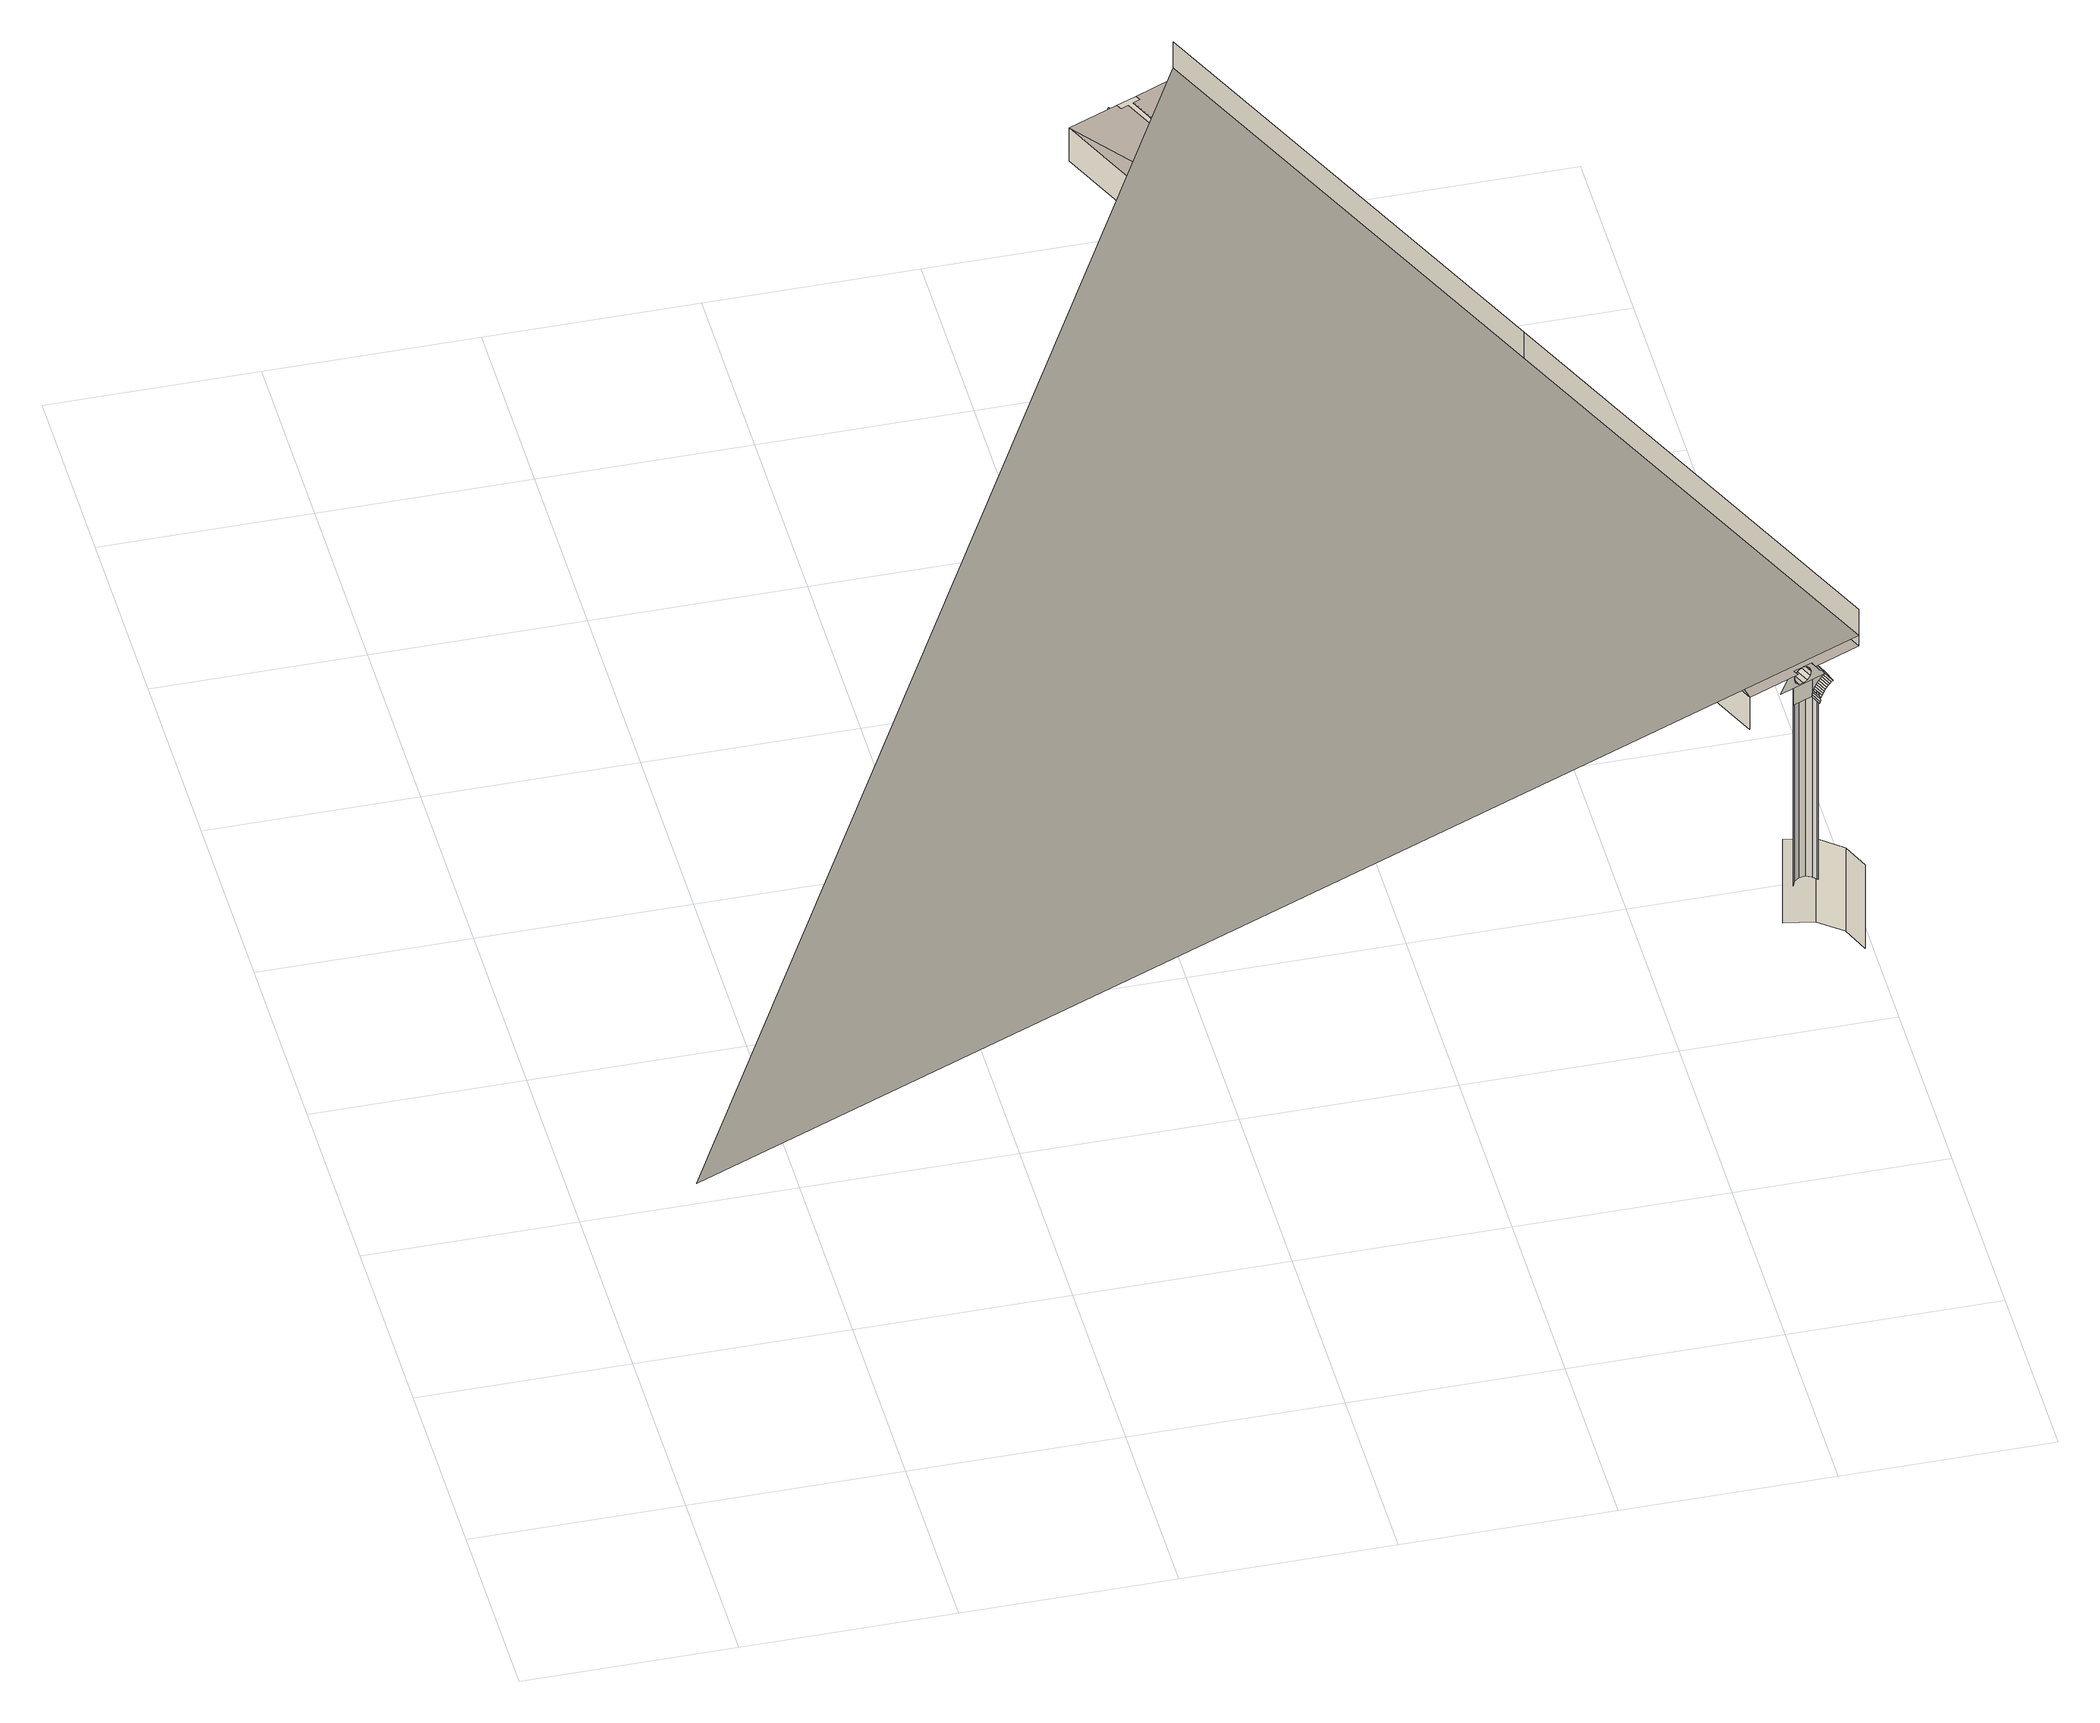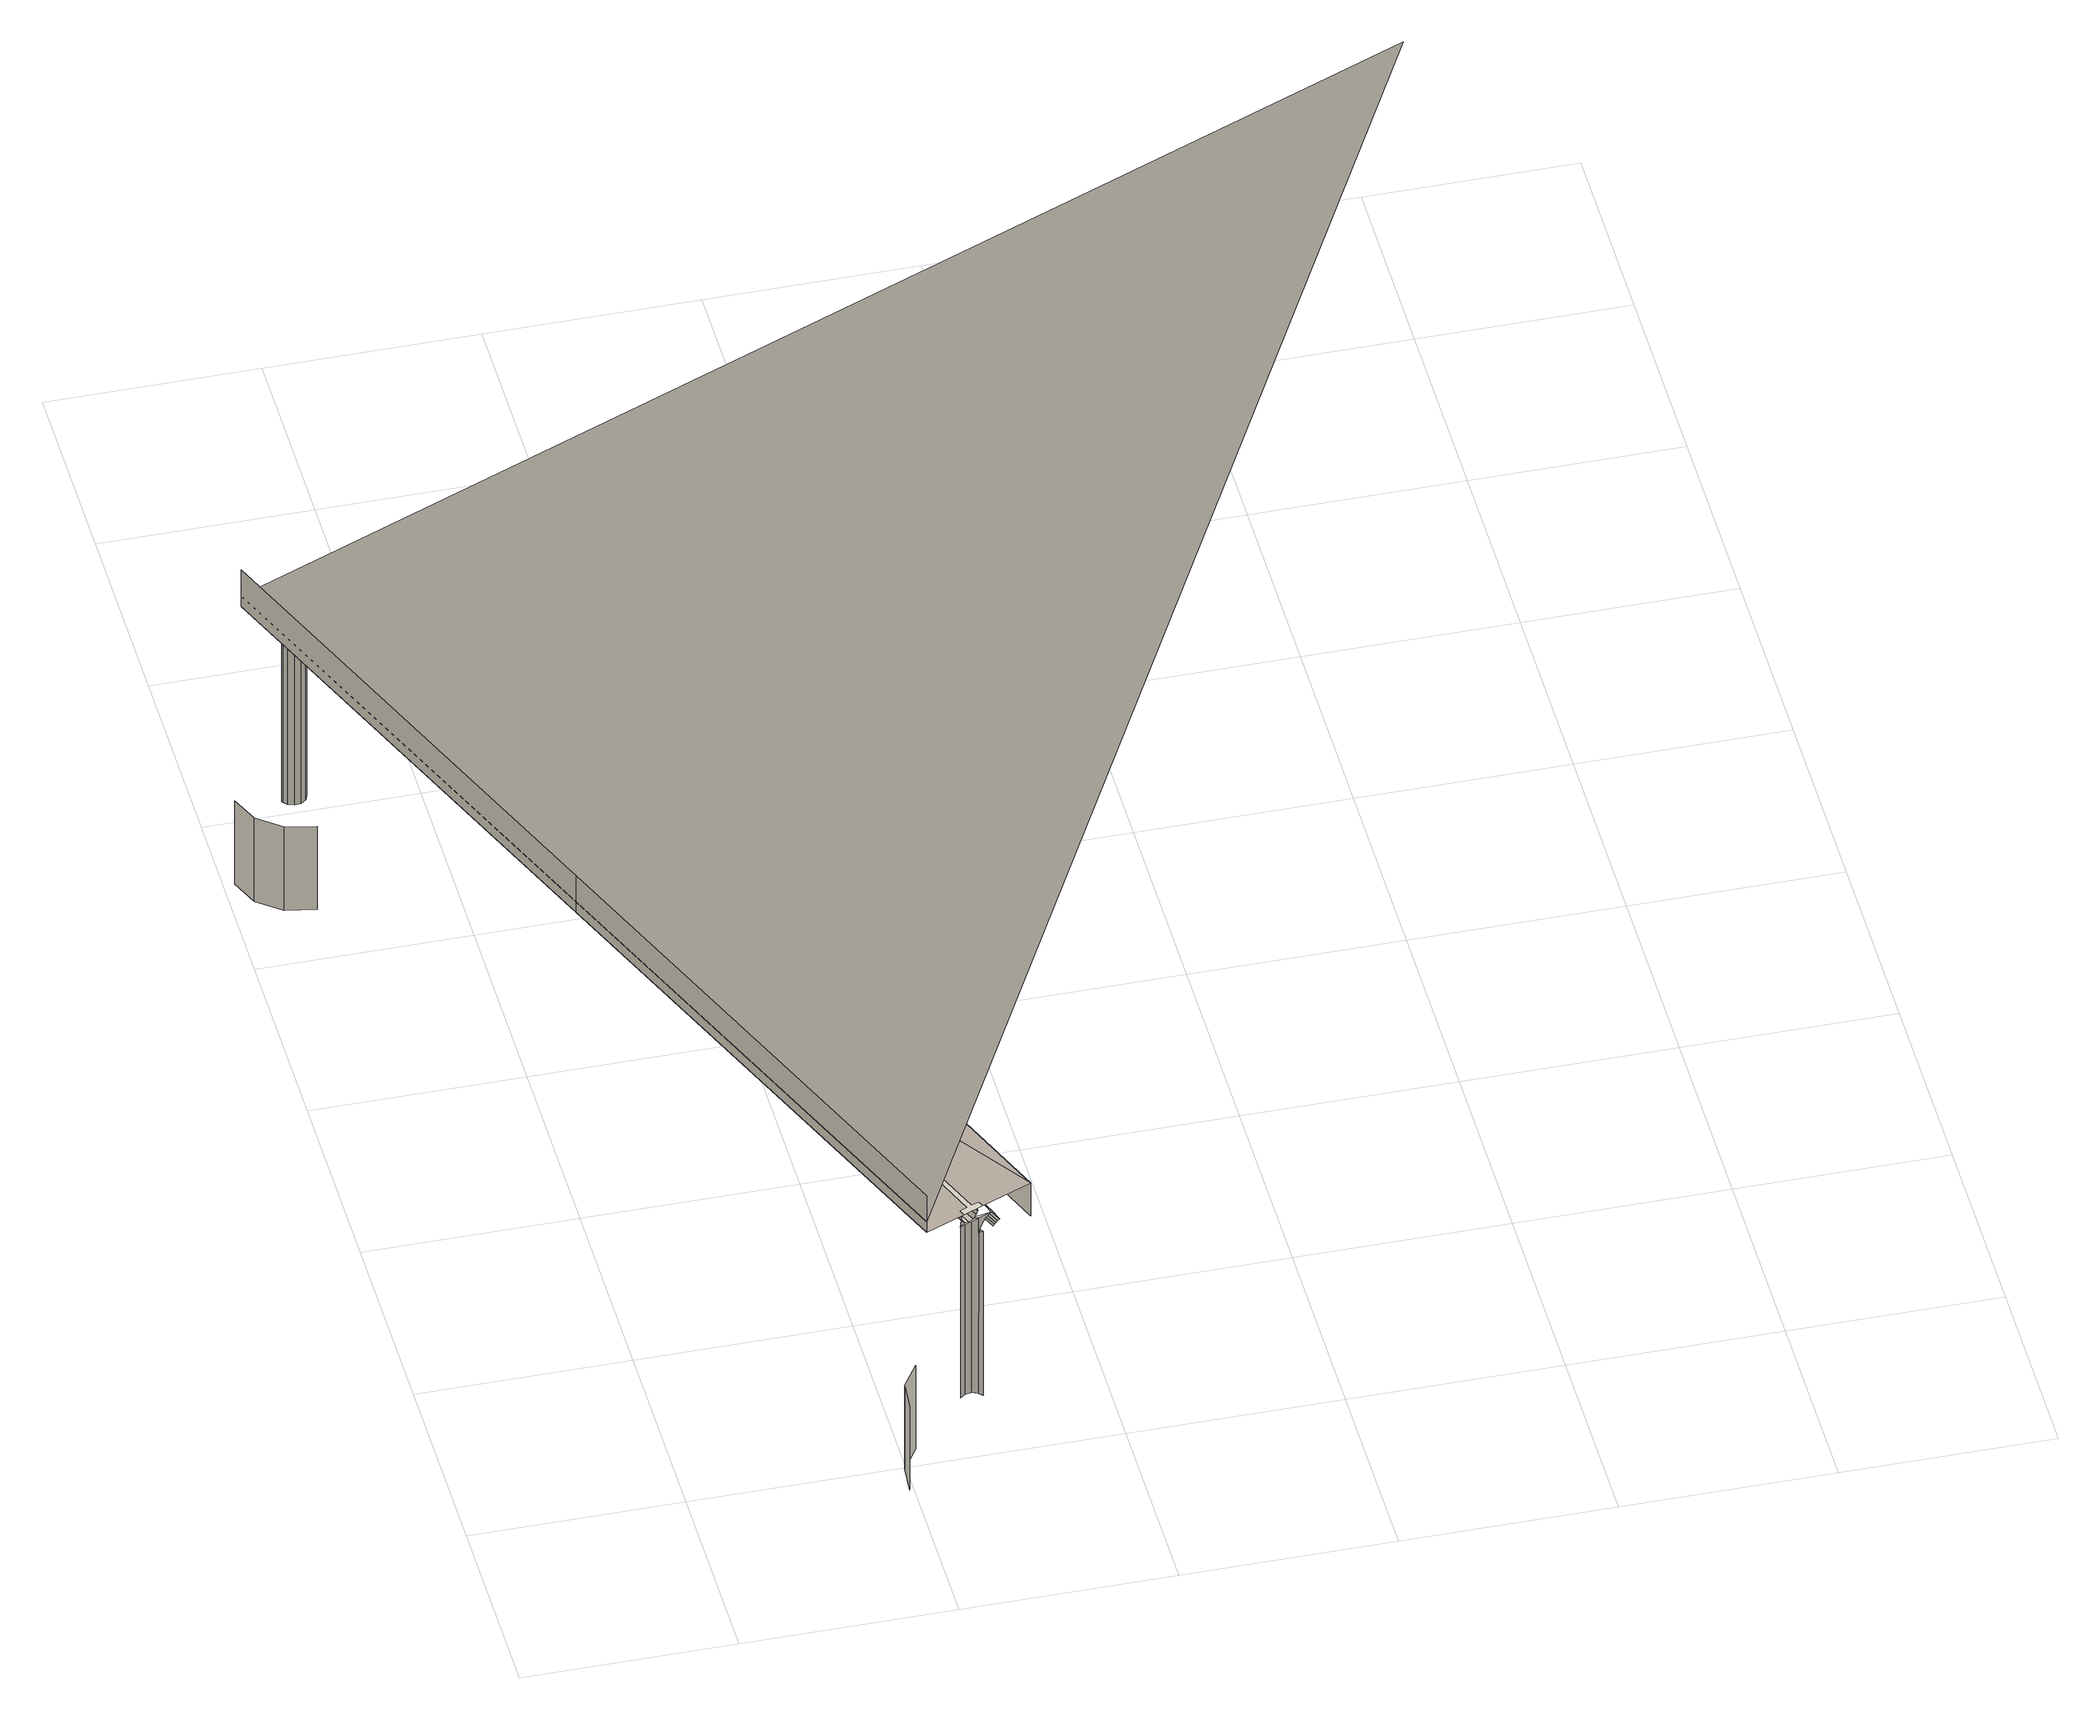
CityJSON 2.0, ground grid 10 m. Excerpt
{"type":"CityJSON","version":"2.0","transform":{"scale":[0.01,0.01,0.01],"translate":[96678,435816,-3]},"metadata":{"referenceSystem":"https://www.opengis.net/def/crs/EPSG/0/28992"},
"CityObjects":{
"bridge1":{"type":"Bridge","attributes":{"name":"Van Brienenoordbrug"},"children":["bridge1-1","bridge1-2","bridge1-3","bridge1-4","bridge1-5","bridge1-6","bridge1-7","bridge1-8","bridge1-9","bridge1-10","bridge1-11","bridge1-12","bridge1-13","bridge1-14","bridge1-15","bridge1-16","bridge1-17","bridge1-18","bridge1-19","bridge1-20","bridge1-21","bridge1-22","bridge1-23","bridge1-24","bridge1-25","bridge1-26","bridge1-27","bridge1-28","bridge1-29","bridge1-30","bridge1-31","bridge1-32","bridge1-33","bridge1-34","bridge1-35","bridge1-36","bridge1-37","bridge1-38","bridge1-39","bridge1-40","bridge1-41","bridge1-42","bridge1-43","bridge1-44","bridge1-45","bridge1-46","bridge1-47","bridge1-48","bridge1-49","bridge1-50","bridge1-51","bridge1-52","bridge1-53","bridge1-54","bridge1-55","bridge1-56","bridge1-57","bridge1-58","bridge1-59","bridge1-60","bridge1-61","bridge1-62","bridge1-63","bridge1-64","bridge1-65","bridge1-66","bridge1-67","bridge1-68","bridge1-69","bridge1-70","bridge1-71","bridge1-72","bridge1-73","bridge1-74","bridge1-75","bridge1-76","bridge1-77","bridge1-78","bridge1-79","bridge1-80","bridge1-81","bridge1-82"],"geometry":[{"type":"MultiSurface","lod":"2","boundaries":[[[0,1,2,3]],[[4,5,6,7,8]],[[9,10,4,11]],[[12,13,14,15]],[[4,8,16,17,18,11]],[[18,17,19,20,21,22]],[[23,12,15,24]],[[25,26,27,28,29,11,18]],[[30,31,32,33]],[[31,34,35,32]],[[34,36,37,35]]],"semantics":{"surfaces":[{"type":"OuterFloorSurface"},{"type":"OuterCeilingSurface"},{"type":"WallSurface"}],"values":[0,1,2,2,1,1,2,1,2,2,2]}}]},
"bridge1-1":{"type":"BridgeInstallation","parents":["bridge1"],"geometry":[{"type":"MultiSurface","lod":"2","boundaries":[[[38,39,40,41]]]}]},
"bridge1-2":{"type":"BridgeInstallation","parents":["bridge1"],"geometry":[{"type":"MultiSurface","lod":"2","boundaries":[[[42,38,41,43]]]}]},
"bridge1-3":{"type":"BridgeInstallation","parents":["bridge1"],"geometry":[{"type":"MultiSurface","lod":"2","boundaries":[[[44,42,43,45]]]}]},
"bridge1-4":{"type":"BridgeInstallation","parents":["bridge1"],"geometry":[{"type":"MultiSurface","lod":"2","boundaries":[[[39,46,47,40]]]}]},
"bridge1-5":{"type":"BridgeInstallation","parents":["bridge1"],"geometry":[{"type":"MultiSurface","lod":"2","boundaries":[[[48,44,45,49]]]}]},
"bridge1-6":{"type":"BridgeInstallation","parents":["bridge1"],"geometry":[{"type":"MultiSurface","lod":"2","boundaries":[[[50,51,52,39,38,42,44,48,53,54,55,56,57]]]}]},
"bridge1-7":{"type":"BridgeInstallation","parents":["bridge1"],"geometry":[{"type":"MultiSurface","lod":"2","boundaries":[[[39,58,52]]]}]},
"bridge1-8":{"type":"BridgeInstallation","parents":["bridge1"],"geometry":[{"type":"MultiSurface","lod":"2","boundaries":[[[57,59,60,50]]]}]},
"bridge1-9":{"type":"BridgeInstallation","parents":["bridge1"],"geometry":[{"type":"MultiSurface","lod":"2","boundaries":[[[61,62,60,59,63,64]]]}]},
"bridge1-10":{"type":"BridgeInstallation","parents":["bridge1"],"geometry":[{"type":"MultiSurface","lod":"2","boundaries":[[[50,60,62,51]]]}]},
"bridge1-11":{"type":"BridgeInstallation","parents":["bridge1"]},
"bridge1-12":{"type":"BridgeInstallation","parents":["bridge1"],"geometry":[{"type":"MultiSurface","lod":"2","boundaries":[[[65,66,67,58,52,51,62,61]]]}]},
"bridge1-13":{"type":"BridgeInstallation","parents":["bridge1"],"geometry":[{"type":"MultiSurface","lod":"2","boundaries":[[[58,67,68]]]}]},
"bridge1-14":{"type":"BridgeInstallation","parents":["bridge1"]},
"bridge1-15":{"type":"BridgeInstallation","parents":["bridge1"],"geometry":[{"type":"MultiSurface","lod":"2","boundaries":[[[66,69,67]]]}]},
"bridge1-16":{"type":"BridgeInstallation","parents":["bridge1"],"geometry":[{"type":"MultiSurface","lod":"2","boundaries":[[[68,67,69,70]]]}]},
"bridge1-17":{"type":"BridgeInstallation","parents":["bridge1"],"geometry":[{"type":"MultiSurface","lod":"2","boundaries":[[[71,69,66]]]}]},
"bridge1-18":{"type":"BridgeInstallation","parents":["bridge1"],"geometry":[{"type":"MultiSurface","lod":"2","boundaries":[[[72,71,66,65]]]}]},
"bridge1-19":{"type":"BridgeInstallation","parents":["bridge1"],"geometry":[{"type":"MultiSurface","lod":"2","boundaries":[[[70,69,71]]]}]},
"bridge1-20":{"type":"BridgeInstallation","parents":["bridge1"],"geometry":[{"type":"MultiSurface","lod":"2","boundaries":[[[52,58,73]]]}]},
"bridge1-21":{"type":"BridgeInstallation","parents":["bridge1"]},
"bridge1-22":{"type":"BridgeInstallation","parents":["bridge1"],"geometry":[{"type":"MultiSurface","lod":"2","boundaries":[[[74,71,72,75]]]}]},
"bridge1-23":{"type":"BridgeInstallation","parents":["bridge1"],"geometry":[{"type":"MultiSurface","lod":"2","boundaries":[[[74,76,77,71]]]}]},
"bridge1-24":{"type":"BridgeInstallation","parents":["bridge1"],"geometry":[{"type":"MultiSurface","lod":"2","boundaries":[[[78,77,76]]]}]},
"bridge1-25":{"type":"BridgeInstallation","parents":["bridge1"],"geometry":[{"type":"MultiSurface","lod":"2","boundaries":[[[17,8,7,6,5,21,20,19]]]}]},
"bridge1-26":{"type":"BridgeInstallation","parents":["bridge1"],"geometry":[{"type":"MultiSurface","lod":"2","boundaries":[[[79,80,81,82]]]}]},
"bridge1-27":{"type":"BridgeInstallation","parents":["bridge1"],"geometry":[{"type":"MultiSurface","lod":"2","boundaries":[[[83,84,85,82,81]]]}]},
"bridge1-28":{"type":"BridgeInstallation","parents":["bridge1"],"geometry":[{"type":"MultiSurface","lod":"2","boundaries":[[[86,87,80,79]]]}]},
"bridge1-29":{"type":"BridgeInstallation","parents":["bridge1"],"geometry":[{"type":"MultiSurface","lod":"2","boundaries":[[[88,89,84,83]]]}]},
"bridge1-30":{"type":"BridgeInstallation","parents":["bridge1"],"geometry":[{"type":"MultiSurface","lod":"2","boundaries":[[[90,16,8,7,87,86]]]}]},
"bridge1-31":{"type":"BridgeInstallation","parents":["bridge1"],"geometry":[{"type":"MultiSurface","lod":"2","boundaries":[[[91,92,89,88]]]}]},
"bridge1-32":{"type":"BridgeInstallation","parents":["bridge1"],"geometry":[{"type":"MultiSurface","lod":"2","boundaries":[[[93,94,92,91]]]}]},
"bridge1-33":{"type":"BridgeInstallation","parents":["bridge1"],"geometry":[{"type":"MultiSurface","lod":"2","boundaries":[[[95,19,17,16,90,96]]]}]},
"bridge1-34":{"type":"BridgeInstallation","parents":["bridge1"],"geometry":[{"type":"MultiSurface","lod":"2","boundaries":[[[97,98,95,96]]]}]},
"bridge1-35":{"type":"BridgeInstallation","parents":["bridge1"],"geometry":[{"type":"MultiSurface","lod":"2","boundaries":[[[99,100,94,93]]]}]},
"bridge1-36":{"type":"BridgeInstallation","parents":["bridge1"],"geometry":[{"type":"MultiSurface","lod":"2","boundaries":[[[101,102,98,97]]]}]},
"bridge1-37":{"type":"BridgeInstallation","parents":["bridge1"],"geometry":[{"type":"MultiSurface","lod":"2","boundaries":[[[101,103,100,99,102]]]}]},
"bridge1-38":{"type":"BridgeInstallation","parents":["bridge1"],"geometry":[{"type":"MultiSurface","lod":"2","boundaries":[[[22,2,104,105,18]]]}]},
"bridge1-39":{"type":"BridgeInstallation","parents":["bridge1"],"geometry":[{"type":"MultiSurface","lod":"2","boundaries":[[[106,107,108,109,110]]]}]},
"bridge1-40":{"type":"BridgeInstallation","parents":["bridge1"],"geometry":[{"type":"MultiSurface","lod":"2","boundaries":[[[79,111,112,86]]]}]},
"bridge1-41":{"type":"BridgeInstallation","parents":["bridge1"],"geometry":[{"type":"MultiSurface","lod":"2","boundaries":[[[84,89,113]]]}]},
"bridge1-42":{"type":"BridgeInstallation","parents":["bridge1"],"geometry":[{"type":"MultiSurface","lod":"2","boundaries":[[[114,106,110,115,116,117]]]}]},
"bridge1-43":{"type":"BridgeInstallation","parents":["bridge1"],"geometry":[{"type":"MultiSurface","lod":"2","boundaries":[[[86,112,118,90]]]}]},
"bridge1-44":{"type":"BridgeInstallation","parents":["bridge1"],"geometry":[{"type":"MultiSurface","lod":"2","boundaries":[[[113,89,92,119]]]}]},
"bridge1-45":{"type":"BridgeInstallation","parents":["bridge1"],"geometry":[{"type":"MultiSurface","lod":"2","boundaries":[[[120,121,122,123,28,27,124,125],[118,112,111,126,85,84,89,92,94,100,103,101,127,128]]]}]},
"bridge1-46":{"type":"BridgeInstallation","parents":["bridge1"],"geometry":[{"type":"MultiSurface","lod":"2","boundaries":[[[129,130,121,120,131,132,133,134]]]}]},
"bridge1-47":{"type":"BridgeInstallation","parents":["bridge1"],"geometry":[{"type":"MultiSurface","lod":"2","boundaries":[[[120,121,108,109,110,115,116,117,135,136]]]}]},
"bridge1-48":{"type":"BridgeInstallation","parents":["bridge1"],"geometry":[{"type":"MultiSurface","lod":"2","boundaries":[[[90,118,128,96]]]}]},
"bridge1-49":{"type":"BridgeInstallation","parents":["bridge1"],"geometry":[{"type":"MultiSurface","lod":"2","boundaries":[[[137,114,117,135]]]}]},
"bridge1-50":{"type":"BridgeInstallation","parents":["bridge1"],"geometry":[{"type":"MultiSurface","lod":"2","boundaries":[[[119,92,94,138]]]}]},
"bridge1-51":{"type":"BridgeInstallation","parents":["bridge1"],"geometry":[{"type":"MultiSurface","lod":"2","boundaries":[[[96,128,127,97]]]}]},
"bridge1-52":{"type":"BridgeInstallation","parents":["bridge1"],"geometry":[{"type":"MultiSurface","lod":"2","boundaries":[[[138,94,100,139]]]}]},
"bridge1-53":{"type":"BridgeInstallation","parents":["bridge1"],"geometry":[{"type":"MultiSurface","lod":"2","boundaries":[[[140,141,136,135]]]}]},
"bridge1-54":{"type":"BridgeInstallation","parents":["bridge1"],"geometry":[{"type":"MultiSurface","lod":"2","boundaries":[[[142,137,135,140,143]]]}]},
"bridge1-55":{"type":"BridgeInstallation","parents":["bridge1"],"geometry":[{"type":"MultiSurface","lod":"2","boundaries":[[[97,127,101]]]}]},
"bridge1-56":{"type":"BridgeInstallation","parents":["bridge1"],"geometry":[{"type":"MultiSurface","lod":"2","boundaries":[[[139,100,103]]]}]},
"bridge1-57":{"type":"BridgeInstallation","parents":["bridge1"]},
"bridge1-58":{"type":"BridgeInstallation","parents":["bridge1"],"geometry":[{"type":"MultiSurface","lod":"2","boundaries":[[[120,141,140,143]]]}]},
"bridge1-59":{"type":"BridgeInstallation","parents":["bridge1"],"geometry":[{"type":"MultiSurface","lod":"2","boundaries":[[[141,120,136]]]}]},
"bridge1-60":{"type":"BridgeInstallation","parents":["bridge1"],"geometry":[{"type":"MultiSurface","lod":"2","boundaries":[[[144,145,133,132]]]}]},
"bridge1-61":{"type":"BridgeInstallation","parents":["bridge1"],"geometry":[{"type":"MultiSurface","lod":"2","boundaries":[[[146,147,131]]]}]},
"bridge1-62":{"type":"BridgeInstallation","parents":["bridge1"],"geometry":[{"type":"MultiSurface","lod":"2","boundaries":[[[147,148,149,150,144,132,131]]]}]},
"bridge1-63":{"type":"BridgeInstallation","parents":["bridge1"],"geometry":[{"type":"MultiSurface","lod":"2","boundaries":[[[151,152,147,146]]]}]},
"bridge1-64":{"type":"BridgeInstallation","parents":["bridge1"],"geometry":[{"type":"MultiSurface","lod":"2","boundaries":[[[148,147,152,153]]]}]},
"bridge1-65":{"type":"BridgeInstallation","parents":["bridge1"],"geometry":[{"type":"MultiSurface","lod":"2","boundaries":[[[143,120,131,147,152,154,155,142]]]}]},
"bridge1-66":{"type":"BridgeInstallation","parents":["bridge1"],"geometry":[{"type":"MultiSurface","lod":"2","boundaries":[[[153,152,154,156]]]}]},
"bridge1-67":{"type":"BridgeInstallation","parents":["bridge1"],"geometry":[{"type":"MultiSurface","lod":"2","boundaries":[[[157,153,156,154,152,151,158,159]]]}]},
"bridge1-68":{"type":"BridgeInstallation","parents":["bridge1"],"geometry":[{"type":"MultiSurface","lod":"2","boundaries":[[[155,154,156,160]]]}]},
"bridge1-69":{"type":"BridgeInstallation","parents":["bridge1"],"geometry":[{"type":"MultiSurface","lod":"2","boundaries":[[[124,27,26,161,162,163]]]}]},
"bridge1-70":{"type":"BridgeInstallation","parents":["bridge1"],"geometry":[{"type":"MultiSurface","lod":"2","boundaries":[[[164,159,158,165]]]}]},
"bridge1-71":{"type":"BridgeInstallation","parents":["bridge1"],"geometry":[{"type":"MultiSurface","lod":"2","boundaries":[[[166,164,165,167]]]}]},
"bridge1-72":{"type":"BridgeInstallation","parents":["bridge1"],"geometry":[{"type":"MultiSurface","lod":"2","boundaries":[[[135,125,143,140]]]}]},
"bridge1-73":{"type":"BridgeInstallation","parents":["bridge1"],"geometry":[{"type":"MultiSurface","lod":"2","boundaries":[[[168,166,167,169]]]}]},
"bridge1-74":{"type":"BridgeInstallation","parents":["bridge1"],"geometry":[{"type":"MultiSurface","lod":"2","boundaries":[[[170,168,169,171]]]}]},
"bridge1-75":{"type":"BridgeInstallation","parents":["bridge1"],"geometry":[{"type":"MultiSurface","lod":"2","boundaries":[[[120,143,125]]]}]},
"bridge1-76":{"type":"BridgeInstallation","parents":["bridge1"],"geometry":[{"type":"MultiSurface","lod":"2","boundaries":[[[146,131,120,125,172,173,174,171,169,167,165,158,151]]]}]},
"bridge1-77":{"type":"BridgeInstallation","parents":["bridge1"],"geometry":[{"type":"MultiSurface","lod":"2","boundaries":[[[175,170,171,174]]]}]},
"bridge1-78":{"type":"BridgeInstallation","parents":["bridge1"],"geometry":[{"type":"MultiSurface","lod":"2","boundaries":[[[125,124,163,176]]]}]},
"bridge1-79":{"type":"BridgeInstallation","parents":["bridge1"],"geometry":[{"type":"MultiSurface","lod":"2","boundaries":[[[177,175,174,173]]]}]},
"bridge1-80":{"type":"BridgeInstallation","parents":["bridge1"],"geometry":[{"type":"MultiSurface","lod":"2","boundaries":[[[178,177,173,172]]]}]},
"bridge1-81":{"type":"BridgeInstallation","parents":["bridge1"],"geometry":[{"type":"MultiSurface","lod":"2","boundaries":[[[176,178,172,125]]]}]},
"bridge1-82":{"type":"BridgeInstallation","parents":["bridge1"],"geometry":[{"type":"MultiSurface","lod":"2","boundaries":[[[18,105,179,0,25]]]}]}
},
"vertices":[
[5948,2540,1849],[4976,4832,1766],[3960,7228,1680],[66,70,1866],[3434,7006,1619],[3674,7107,1619],[3688,7079,1620],[3723,7095,1620],[4238,5873,1664],[5395,2308,1604],[3434,7006,1429],[5395,2308,1788],[4005,7004,557],[3925,6881,557],[3925,6881,75],[4005,7004,75],[5017,4021,1731],[4278,5817,1666],[4976,4832,1705],[3747,7105,1620],[3784,7121,1620],[3773,7149,1619],[3960,7228,1619],[4018,7150,557],[4018,7150,75],[5948,2540,1788],[5729,2448,1788],[5719,2476,1788],[5628,2438,1788],[5641,2411,1788],[5641,2706,593],[5785,2678,593],[5785,2678,111],[5641,2706,111],[5899,2585,593],[5899,2585,111],[5956,2450,593],[5956,2450,111],
[3632,7055,1522],[3623,7052,1526],[3599,7108,1526],[3608,7111,1522],
[3640,7059,1516],[3616,7115,1516],
[3648,7062,1510],[3624,7118,1510],
[3665,7069,1600],[3641,7125,1600],
[3655,7065,1503],[3631,7121,1503],
[3685,7078,1450],[3687,7079,1440],[3687,7079,1526],[3662,7068,1495],[3668,7071,1487],[3673,7073,1478],[3678,7075,1469],[3682,7077,1459],
[3711,7069,1526],
[3673,7096,1459],[3682,7085,1450],
[3687,7079,512],[3686,7079,1442],[3671,7099,1461],[3671,7099,512],
[3716,7068,512],[3716,7068,1526],[3715,7068,1526],
[3714,7070,1526],
[3718,7068,1526],
[3745,7075,1526],
[3747,7072,1526],
[3747,7072,512],
[3780,7119,1526],
[3772,7091,1526],[3772,7091,512],
[3772,7092,1526],[3752,7076,1526],
[3773,7094,1526],
[5635,2442,1761],[3697,7083,1598],[3693,7082,1574],[5631,2440,1738],
[3700,7084,1552],[5638,2442,1715],[5638,2442,1716],
[5649,2449,1778],[3712,7090,1615],
[3716,7091,1536],[5654,2449,1699],
[5670,2458,1786],
[3737,7101,1532],[5675,2458,1695],
[3758,7109,1539],[5696,2467,1702],
[3754,7108,1618],[5691,2466,1781],
[5707,2473,1765],[3770,7114,1602],
[3773,7116,1557],[5710,2473,1720],
[5715,2475,1743],[3777,7117,1580],
[5713,2474,1733],
[3960,7228,1830],[4976,4832,1916],
[5636,2466,548],[5624,2437,548],[5624,2437,1691],[5625,2440,1691],[5636,2466,1691],
[5635,2441,1761],[5650,2447,1778],
[5654,2448,1699],
[5661,2485,548],[5637,2467,1691],[5640,2469,1691],[5661,2485,1691],
[5670,2456,1786],
[5676,2457,1695],
[5721,2477,1691],[5624,2436,1691],[5560,2409,1691],[5602,2427,1765],[5743,2486,1765],[5785,2504,1691],[5631,2439,1738],[5708,2472,1765],[5692,2465,1781],
[5625,2436,1604],[5624,2436,1607],[5721,2477,1614],[5719,2476,1604],[5717,2476,1594],[5627,2437,1594],
[5692,2490,1691],[5719,2479,1691],
[5692,2490,548],
[5696,2466,1702],
[5711,2472,1720],
[5718,2479,1691],[5720,2478,1691],
[5721,2478,548],[5721,2478,1691],
[5743,2420,1604],[5741,2420,1594],
[5722,2478,1615],[5722,2477,1615],
[5745,2424,1615],[5745,2422,1612],[5745,2421,1611],
[5725,2479,1624],[5731,2465,1624],
[5743,2438,1624],
[5736,2459,1629],[5736,2459,548],
[5741,2453,1633],
[5749,2423,1624],[5729,2481,1634],[5753,2425,1634],
[5741,2453,548],
[5734,2437,1789],[5741,2420,1789],[5766,2430,1765],
[5758,2427,1643],[5734,2483,1643],
[5764,2429,1652],[5740,2485,1652],
[5770,2432,1660],[5746,2488,1660],
[5777,2435,1668],[5753,2491,1668],
[5776,2501,1687],[5768,2497,1681],[5760,2494,1675],
[5784,2438,1675],
[5809,2448,1691],
[5792,2441,1681],
[5800,2445,1687],
[5948,2540,1999]
]}
